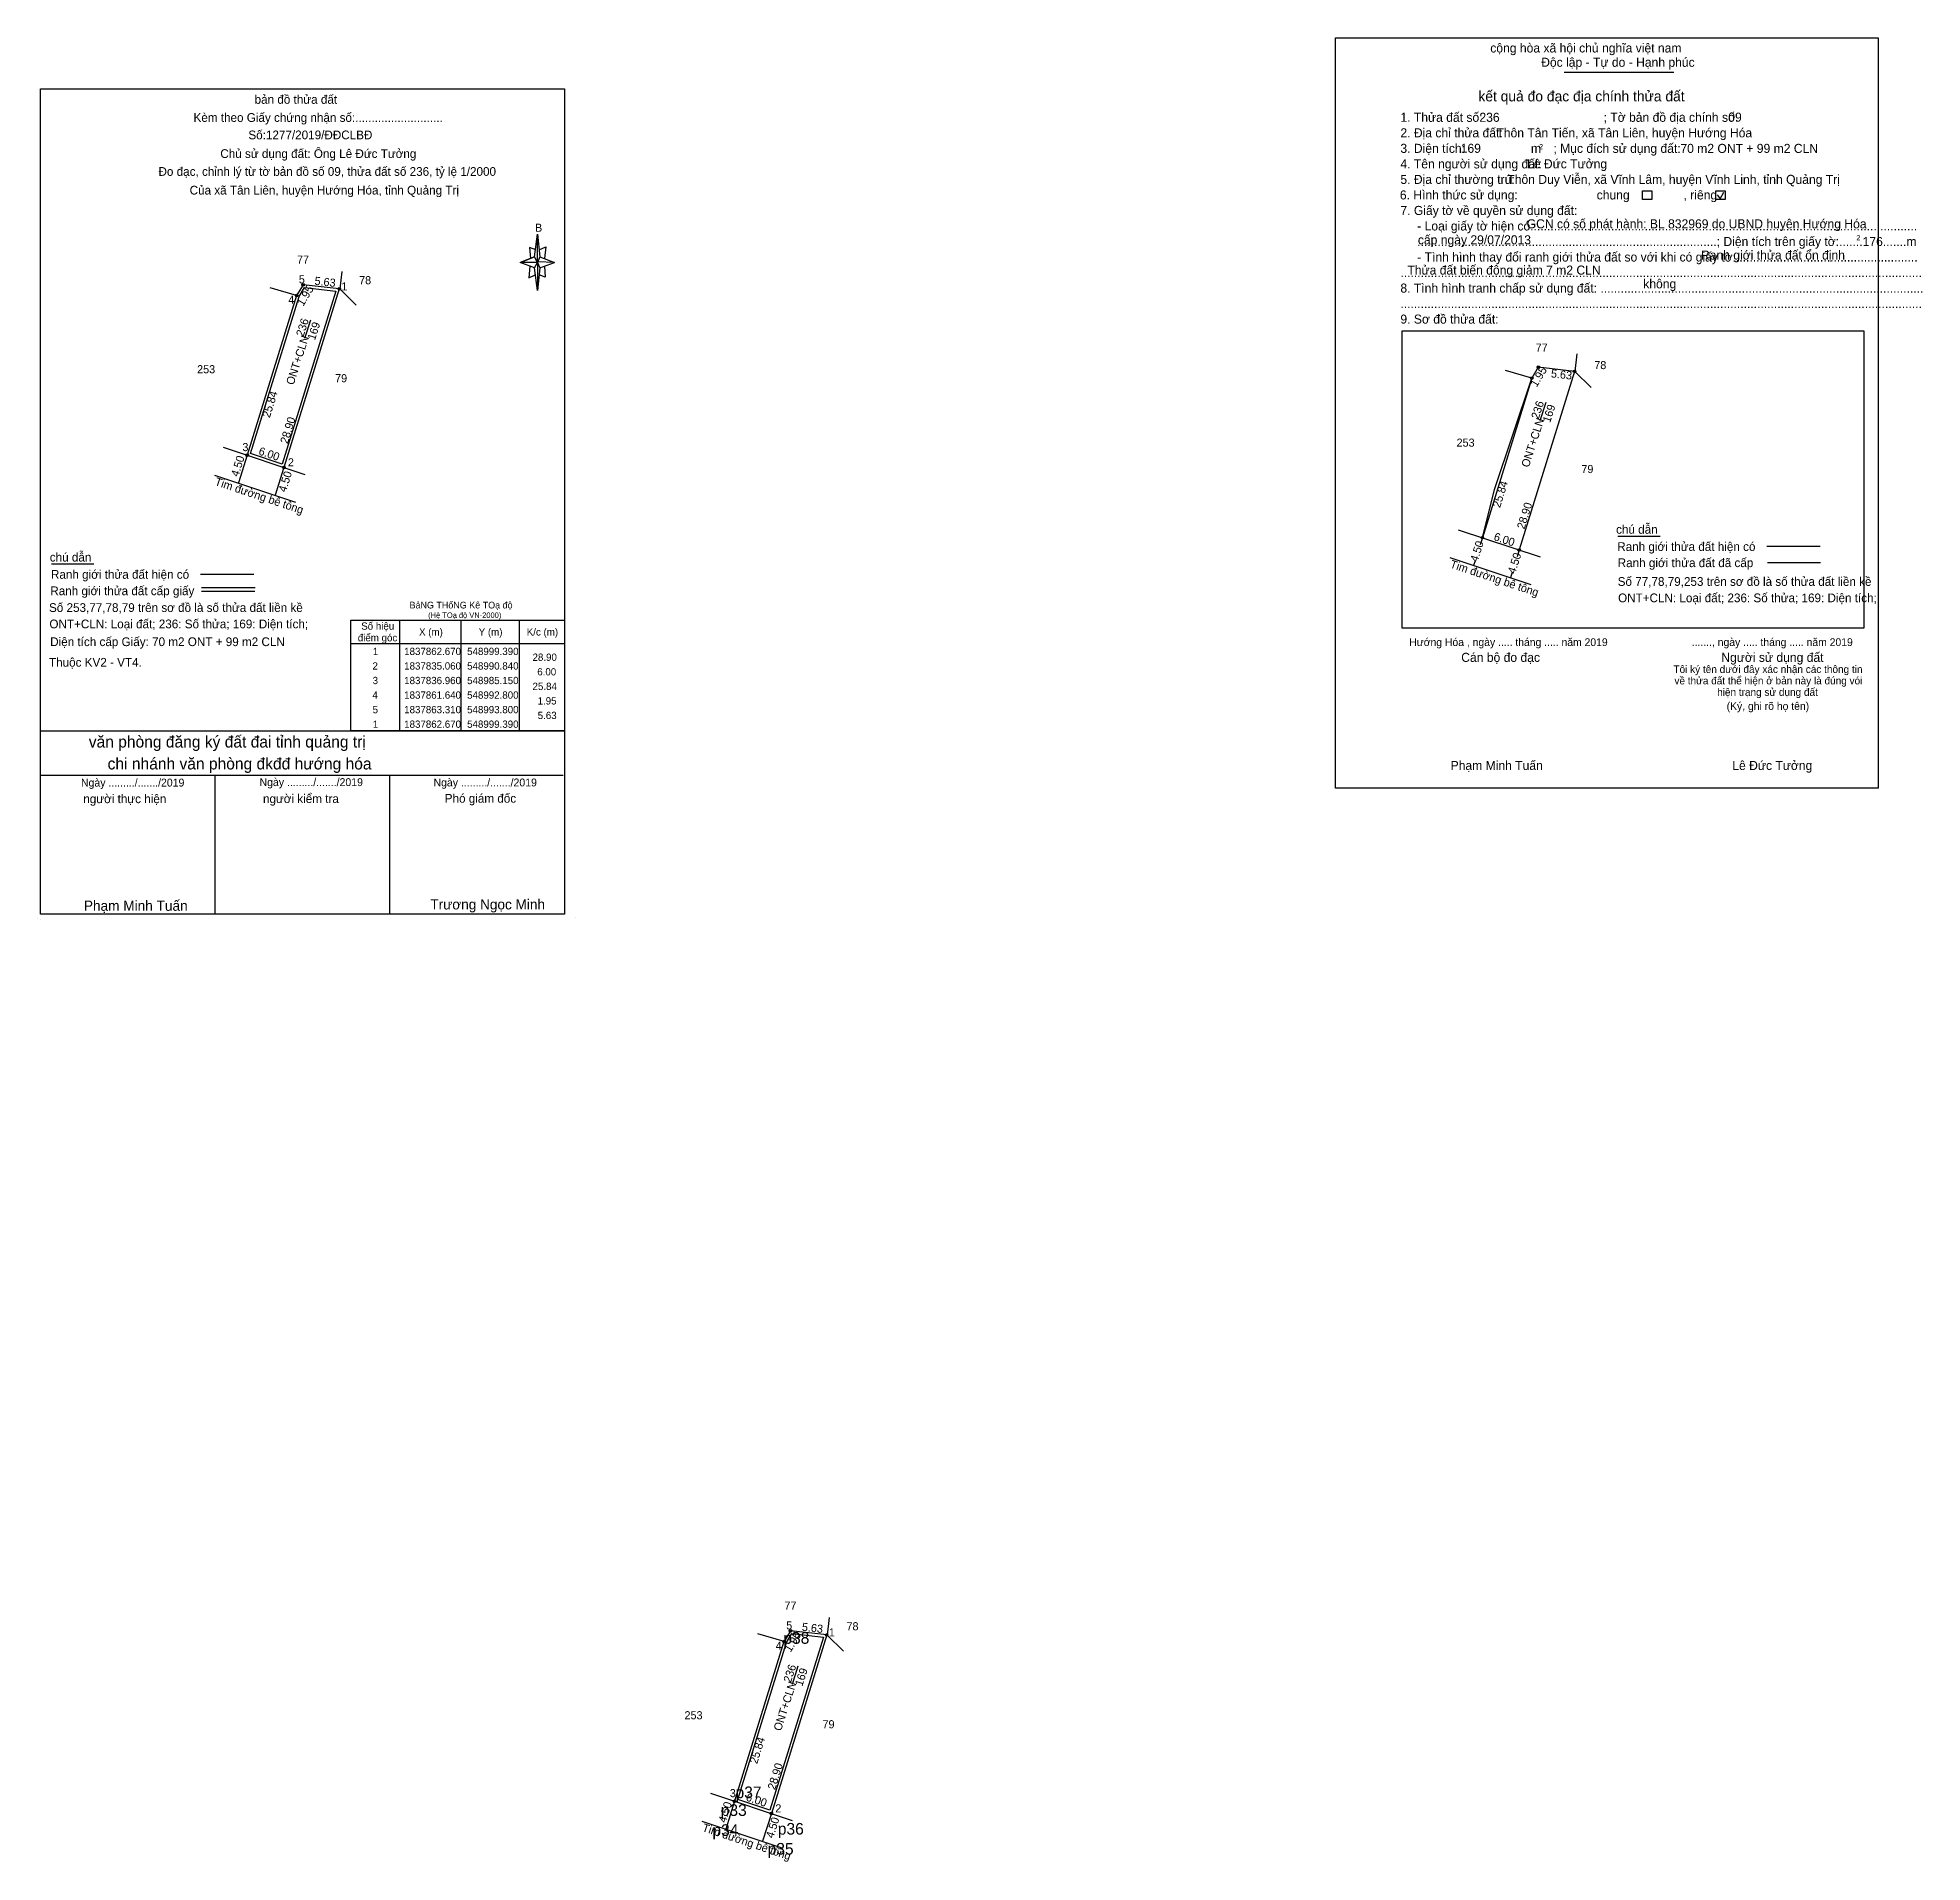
# Model space of a CAD drawing. Extents: x 548877 to 549169, y 1837828 to 1838110.
import ezdxf

# ---------------------------------------------------------------- set-up
doc = ezdxf.new("R2010")
doc.units = 0
for name, color, linetype in [('Level 1', 7, 'Continuous'), ('Level 10', 7, 'Continuous'), ('Level 12', 7, 'Continuous'), ('Level 17', 7, 'Continuous'), ('Level 2', 7, 'Continuous'), ('Level 28', 7, 'Continuous'), ('Level 5', 7, 'Continuous'), ('Level 54', 7, 'Continuous'), ('Level 6', 7, 'Continuous'), ('Level 63', 7, 'Continuous'), ('Level 7', 7, 'Continuous')]:
    doc.layers.add(name, color=color, linetype=linetype)

msp = doc.modelspace()

# ---------------------------------------------------------------- linework, layer by layer
at = {"layer": 'Level 1'}
for points in [[(548923.53, 1838070.42), (548915.24, 1838043.66), (548910.31, 1838045.31), (548917.83, 1838069.57), (548918.67, 1838070.97)], [(548998.87, 1837862.33), (548990.58, 1837835.57), (548985.65, 1837837.22), (548993.17, 1837861.48), (548994.01, 1837862.88)]]:
    msp.add_lwpolyline(points, close=True, dxfattribs=at)
at = {"layer": 'Level 10'}
for p, q in [((548906.09, 1838046.29), (548918.73, 1838042.07)), ((548904.76, 1838041.99), (548917.28, 1838037.81)), ((549097.02, 1838033.54), (549109.66, 1838029.32)), ((549095.69, 1838029.24), (549108.21, 1838025.06)), ((548981.43, 1837838.2), (548994.07, 1837833.98)), ((548980.1, 1837833.9), (548992.62, 1837829.72))]:
    msp.add_line(p, q, dxfattribs=at)
for points in [[(548924.42, 1838073.45), (548924.12, 1838070.75)], [(548924.05, 1838070.76), (548918.46, 1838071.4), (548917.46, 1838069.73), (548913.39, 1838070.91)], [(548926.65, 1838068.25), (548924.12, 1838070.75)], [(549114.98, 1838058.01), (549109.39, 1838058.65), (549108.39, 1838056.98), (549104.32, 1838058.16)], [(549115.35, 1838060.7), (549115.05, 1838058)], [(549117.58, 1838055.5), (549115.05, 1838058)], [(548999.39, 1837862.67), (548993.8, 1837863.31), (548992.8, 1837861.64), (548988.73, 1837862.82)], [(548999.76, 1837865.36), (548999.46, 1837862.66)], [(549001.99, 1837860.16), (548999.46, 1837862.66)]]:
    msp.add_lwpolyline(points, dxfattribs=at)
at = {"layer": 'Level 17'}
for p, q in [((549121.69, 1838032.54), (549128.21, 1838032.54)), ((548879.58, 1838028.24), (548886.1, 1838028.24))]:
    msp.add_line(p, q, dxfattribs=at)
at = {"layer": 'Level 2'}
for p, q in [((549078.04, 1838109.6), (549078.04, 1838109.6)), ((549113.36, 1838104.28), (549130.32, 1838104.28)), ((549137.02, 1838085.32), (549137.49, 1838084.7)), ((549137.49, 1838084.7), (549138.07, 1838085.74)), ((549088.32, 1838064.28), (549159.72, 1838064.28)), ((549088.32, 1838018.32), (549088.32, 1838064.28)), ((549159.72, 1838064.28), (549159.72, 1838018.32)), ((549159.72, 1838018.32), (549088.32, 1838018.32)), ((549161.9, 1837993.6), (549161.9, 1837993.6))]:
    msp.add_line(p, q, dxfattribs=at)
for points in [[(549078.04, 1838109.6), (549161.91, 1838109.6), (549161.91, 1837993.6), (549078.04, 1837993.6)], [(549125.5, 1838085.94), (549126.94, 1838085.94), (549126.94, 1838084.59), (549125.5, 1838084.59)], [(549136.83, 1838085.94), (549138.27, 1838085.94), (549138.27, 1838084.59), (549136.83, 1838084.59)]]:
    msp.add_lwpolyline(points, close=True, dxfattribs=at)
at = {"layer": 'Level 28'}
for p, q in [((548917.45, 1838069.73), (548909.81, 1838045.05)), ((548924.05, 1838070.76), (548915.5, 1838043.15)), ((549108.38, 1838056.98), (549100.74, 1838032.3)), ((549114.98, 1838058.01), (549106.43, 1838030.4)), ((548992.79, 1837861.64), (548985.15, 1837836.96)), ((548999.39, 1837862.67), (548990.84, 1837835.06))]:
    msp.add_line(p, q, dxfattribs=at)
at = {"layer": 'Level 5'}
for p, q in [((548954.24, 1838075.72), (548954.69, 1838079.24)), ((548954.24, 1838075.72), (548951.99, 1838074.82)), ((548951.99, 1838074.82), (548954.24, 1838075.72)), ((548954.42, 1838076.8), (548953.43, 1838077.16)), ((548953.43, 1838077.16), (548953.61, 1838075.46)), ((548954.69, 1838074.82), (548954.24, 1838075.72)), ((548954.24, 1838075.72), (548955.05, 1838074.02)), ((548954.96, 1838076.8), (548955.95, 1838077.26)), ((548955.05, 1838075.72), (548957.3, 1838074.82)), ((548955.95, 1838077.26), (548955.77, 1838075.46)), ((548954.24, 1838074.02), (548951.99, 1838074.82)), ((548954.69, 1838074.82), (548951.99, 1838074.82)), ((548953.52, 1838074.28), (548953.34, 1838072.48)), ((548953.34, 1838072.48), (548954.33, 1838072.94)), ((548957.3, 1838074.82), (548954.69, 1838074.92)), ((548954.69, 1838074.92), (548954.69, 1838074.82)), ((548954.69, 1838074.82), (548955.05, 1838074.02)), ((548955.05, 1838074.02), (548954.69, 1838070.5)), ((548955.86, 1838072.58), (548954.96, 1838072.94)), ((548955.05, 1838074.02), (548957.3, 1838074.82)), ((548955.05, 1838074.02), (548957.3, 1838074.82)), ((548955.77, 1838074.28), (548955.86, 1838072.58)), ((548877.85, 1838002.43), (548958.85, 1838002.43)), ((548877.85, 1837995.59), (548958.67, 1837995.59)), ((548877.85, 1837995.59), (548958.67, 1837995.59)), ((548877.85, 1837995.59), (548958.67, 1837995.59)), ((548877.85, 1837974.08), (548877.85, 1837995.59)), ((548904.85, 1837974.08), (548904.85, 1837995.59)), ((548931.85, 1837974.08), (548931.85, 1837995.59)), ((548958.85, 1837974.08), (548877.85, 1837974.08)), ((548877.43, 1837973.39), (548877.43, 1837973.39)), ((548877.43, 1837973.39), (548877.43, 1837973.39)), ((548877.43, 1837973.39), (548877.43, 1837973.39)), ((548877.79, 1837973.32), (548877.79, 1837973.32)), ((548877.79, 1837973.32), (548877.79, 1837973.32)), ((548877.79, 1837973.32), (548877.79, 1837973.32))]:
    msp.add_line(p, q, dxfattribs=at)
for points in [[(548877.85, 1838101.7), (548958.85, 1838101.7), (548958.85, 1837974.08), (548877.85, 1837974.08)], [(548954.69, 1838079.24), (548955.05, 1838075.72), (548954.69, 1838074.82)], [(548954.69, 1838074.82), (548954.69, 1838070.5), (548954.24, 1838074.02)]]:
    msp.add_lwpolyline(points, close=True, dxfattribs=at)
at = {"layer": 'Level 54'}
for p, q in [((549102.63, 1838039.77), (549108.39, 1838056.98)), ((549100.74, 1838032.3), (549102.63, 1838039.77))]:
    msp.add_line(p, q, dxfattribs=at)
at = {"layer": 'Level 6'}
for p, q in [((549144.73, 1838030.98), (549152.96, 1838030.98)), ((548902.62, 1838026.68), (548910.85, 1838026.68)), ((549144.8, 1838028.48), (549153.03, 1838028.48)), ((548902.75, 1838024.6), (548911.03, 1838024.6)), ((548902.75, 1838024.04), (548910.97, 1838024.04)), ((548960.56, 1837973.63), (548960.56, 1837973.63)), ((548960.56, 1837973.63), (548960.56, 1837973.63)), ((548960.56, 1837973.63), (548960.56, 1837973.63))]:
    msp.add_line(p, q, dxfattribs=at)
at = {"layer": 'Level 63'}
for p, q in [((548918.74, 1838063.15), (548919.65, 1838065.99)), ((549109.67, 1838050.4), (549110.58, 1838053.24)), ((548909.81, 1838045.05), (548908.46, 1838040.76)), ((548915.5, 1838043.15), (548914.15, 1838038.86)), ((549100.74, 1838032.3), (549100.4, 1838031.2)), ((549106.43, 1838030.4), (549106.1, 1838029.36)), ((549099.62, 1838028.74), (549099.39, 1838028.01)), ((549105.36, 1838026.99), (549105.08, 1838026.11)), ((548933.38, 1838019.53), (548933.38, 1838002.43)), ((548942.83, 1838019.53), (548942.83, 1838002.43)), ((548951.83, 1838019.53), (548951.83, 1838002.43)), ((548925.82, 1838015.93), (548958.85, 1838015.93)), ((548994.08, 1837855.06), (548994.99, 1837857.9)), ((548985.15, 1837836.96), (548983.8, 1837832.67)), ((548990.84, 1837835.06), (548989.49, 1837830.77))]:
    msp.add_line(p, q, dxfattribs=at)
msp.add_lwpolyline([(548925.82, 1838019.53), (548958.85, 1838019.53), (548958.85, 1838002.43), (548925.82, 1838002.43)], close=True, dxfattribs=at)
for centre in [(548917.46, 1838069.73), (548918.46, 1838071.4), (548924.05, 1838070.76), (549109.39, 1838058.65), (549114.98, 1838058.01), (549108.39, 1838056.98), (548909.81, 1838045.05), (548915.5, 1838043.15), (549100.74, 1838032.3), (549106.43, 1838030.4), (548993.8, 1837863.31), (548999.39, 1837862.67), (548992.8, 1837861.64), (548985.15, 1837836.96), (548990.84, 1837835.06)]:
    msp.add_circle(centre, 0.2, dxfattribs=at)
at = {"layer": 'Level 7'}
for p, q in [((548996.07, 1837863.31), (548996.07, 1837863.31)), ((548992.69, 1837861.29), (548992.69, 1837861.29)), ((548999.31, 1837862.55), (548999.31, 1837862.55)), ((548985.3, 1837837.44), (548985.3, 1837837.44)), ((548983.01, 1837834.69), (548983.01, 1837834.69)), ((548981.73, 1837831.6), (548981.73, 1837831.6)), ((548991.83, 1837831.8), (548991.83, 1837831.8)), ((548990.26, 1837828.71), (548990.26, 1837828.71))]:
    msp.add_line(p, q, dxfattribs=at)

# ---------------------------------------------------------------- texts
at = {"layer": 'Level 1'}
for s, height, p in [('77', 1.25, (548917.51, 1838074.67)), ('78', 1.25, (548927.11, 1838071.48)), ('77', 1.25, (549108.98, 1838061.06)), ('253', 1.25, (548902.07, 1838057.72)), ('78', 1.25, (549118.04, 1838058.36)), ('79', 1.25, (548923.4, 1838056.33)), ('253', 1.25, (549096.75, 1838046.37)), ('79', 1.25, (549116.04, 1838042.29)), ('BảNG THốNG Kê TOạ độ ', 1.035, (548934.91, 1838021.36)), ('(Hệ TOạ độ VN-2000)', 0.837, (548937.79, 1838019.9)), ('77', 1.25, (548992.85, 1837866.58)), ('78', 1.25, (549002.45, 1837863.39)), ('253', 1.25, (548977.41, 1837849.63)), ('79', 1.25, (548998.74, 1837848.24))]:
    msp.add_text(s, height=height, dxfattribs=at).set_placement(p)
for s, p in [('236', (548918.51, 1838063.3)), ('169', (548920.28, 1838062.74)), ('236', (549109.44, 1838050.55)), ('169', (549111.21, 1838049.99)), ('236', (548993.85, 1837855.21)), ('169', (548995.62, 1837854.65))]:
    msp.add_text(s, height=1.25, rotation=72.1479, dxfattribs=at).set_placement(p)
at = {"layer": 'Level 12'}
for s, p in [('p38', (548992.69, 1837861.3)), ('p37', (548985.3, 1837837.44)), ('p33', (548983.01, 1837834.69)), ('p34', (548981.73, 1837831.6)), ('p36', (548991.83, 1837831.8)), ('p35', (548990.26, 1837828.71))]:
    msp.add_text(s, height=1.8, dxfattribs=at).set_placement(p)
at = {"layer": 'Level 2'}
for s, height, p in [('cộng hòa xã hội chủ nghĩa việt nam', 1.3999, (549101.96, 1838107.31)), ('Độc lập - Tự do - Hạnh phúc', 1.3999, (549109.83, 1838105.1)), ('kết quả đo đạc địa chính thửa đất', 1.6001, (549100.12, 1838099.75)), ('1. Thửa đất số:', 1.3999, (549088.07, 1838096.59)), ('236', 1.4, (549100.28, 1838096.59)), ('; Tờ bản đồ địa chính số:', 1.3999, (549119.48, 1838096.59)), ('09', 1.4, (549138.75, 1838096.61)), ('3. Diện tích:', 1.3999, (549088.07, 1838091.79)), ('2. Địa chỉ thửa đất:', 1.3999, (549088.07, 1838094.19)), ('169', 1.4, (549097.39, 1838091.8)), ('Thôn Tân Tiến, xã Tân Liên, huyện Hướng Hóa', 1.4, (549102.91, 1838094.19)), ('2', 0.8, (549109.51, 1838092.35)), ('; Mục đích sử dụng đất:', 1.3999, (549111.72, 1838091.79)), ('70 m2 ONT + 99 m2 CLN', 1.4, (549131.35, 1838091.78)), ('4. Tên người sử dụng đất:', 1.3999, (549088.07, 1838089.39)), ('Lê Đức Tưởng', 1.4, (549107.65, 1838089.4)), ('m', 1.4, (549108.25, 1838091.79)), ('5. Địa chỉ thường trú:', 1.3999, (549088.07, 1838086.99)), ('Thôn Duy Viễn, xã Vĩnh Lâm, huyện Vĩnh Linh, tỉnh Quảng Trị', 1.4, (549104.6, 1838086.99)), ('6. Hình thức sử dụng:', 1.3999, (549087.99, 1838084.59)), ('chung                , riêng', 1.3999, (549118.41, 1838084.59)), ('7. Giấy tờ về quyền sử dụng đất:', 1.3999, (549088.07, 1838082.19)), ('     - Loại giấy tờ hiện có:..................................................................................................................', 1.39992, (549088.07, 1838079.79)), ('GCN có số phát hành: BL 832969 do UBND huyên Hướng Hóa', 1.4, (549107.59, 1838080.12)), ('     .........................................................................................; Diện tích trên giấy tờ:.......176.......m', 1.39998, (549088.07, 1838077.39)), ('cấp ngày 29/07/2013', 1.4, (549090.77, 1838077.65)), ('2', 0.8, (549158.55, 1838078.27)), ('     - Tình hình thay đổi ranh giới thửa đất so với khi có giấy tờ:......................................................', 1.39992, (549088.07, 1838074.99)), ('Ranh giới thửa đất ổn định', 1.4, (549134.53, 1838075.29)), ('...........................................................................................................................................................', 1.39992, (549088.07, 1838072.59)), ('Thửa đất biến động giảm 7 m2 CLN', 1.4, (549089.15, 1838072.97)), ('8. Tình hình tranh chấp sử dụng đất: ................................................................................................', 1.39992, (549088.07, 1838070.19)), ('không', 1.4, (549125.61, 1838070.85)), ('9. Sơ đồ thửa đất:', 1.3999, (549088.07, 1838065.39)), ('...........................................................................................................................................................', 1.39992, (549088.07, 1838067.79)), ('Hướng Hóa , ngày ..... tháng ..... năm 2019', 1.2, (549089.44, 1838015.55)), ('Cán bộ đo đạc', 1.4, (549097.47, 1838013.1)), ('......., ngày ..... tháng ..... năm 2019', 1.2, (549133.11, 1838015.55)), ('Người sử dụng đất', 1.3999, (549137.67, 1838013.1)), ('Tôi ký tên dưới đây xác nhận các thông tin', 1.1566, (549130.28, 1838011.39)), ('về thửa đất thể hiện ở bản này là đúng vói', 1.1566, (549130.43, 1838009.62)), ('hiện trạng sử dụng đất', 1.1566, (549137.03, 1838007.85)), ('(Ký, ghi rõ họ tên)', 1.2, (549138.5, 1838005.67)), ('Phạm Minh Tuấn', 1.4, (549095.83, 1837996.39)), ('Lê Đức Tưởng', 1.4, (549139.37, 1837996.39)), ('.', 0.4, (549161.83, 1837993.39))]:
    msp.add_text(s, height=height, dxfattribs=at).set_placement(p)
at = {"layer": 'Level 5'}
for s, height, p in [('bản đồ thửa đất', 1.35, (548910.96, 1838099.38)), ('Kèm theo Giấy chứng nhận số:...........................', 1.35, (548901.52, 1838096.58)), ('Số:1277/2019/ĐĐCLBĐ', 1.35, (548910, 1838093.89)), ('Chủ sử dụng đất: Ông Lê Đức Tưởng', 1.35, (548905.66, 1838091)), ('Đo đạc, chỉnh lý từ tờ bản đồ số 09, thửa đất số 236, tỷ lệ 1/2000 ', 1.35, (548896.1, 1838088.24)), ('Của xã Tân Liên, huyện Hướng Hóa, tỉnh Quảng Trị', 1.35, (548900.92, 1838085.35)), ('B', 1.24, (548954.31, 1838079.6)), ('văn phòng đăng ký đất đai tỉnh quảng trị', 1.7999, (548885.33, 1837999.86)), ('chi nhánh văn phòng đkđđ hướng hóa', 1.7999, (548888.24, 1837996.47)), ('Ngày ........./......./2019', 1.215, (548884.12, 1837993.83)), ('Ngày ........./......./2019', 1.215, (548911.72, 1837993.9)), ('Ngày ........./......./2019', 1.215, (548938.61, 1837993.85)), ('người thực hiện', 1.35, (548884.48, 1837991.26)), ('người kiểm tra', 1.35, (548912.26, 1837991.28)), ('Phó giám đốc', 1.35, (548940.35, 1837991.33)), ('Trương Ngọc Minh', 1.57, (548938.13, 1837974.83)), ('Phạm Minh Tuấn', 1.575, (548884.57, 1837974.62))]:
    msp.add_text(s, height=height, dxfattribs=at).set_placement(p)
at = {"layer": 'Level 6'}
for s, p in [('chú dẫn', (549121.41, 1838032.91)), ('chú dẫn', (548879.3, 1838028.61)), ('Ranh giới thửa đất hiện có ', (549121.59, 1838030.25)), ('Ranh giới thửa đất đã cấp', (549121.66, 1838027.75)), ('Ranh giới thửa đất hiện có ', (548879.48, 1838025.95)), ('Số 77,78,79,253 trên sơ đồ là số thửa đất liền kề', (549121.66, 1838024.85)), ('Ranh giới thửa đất cấp giấy', (548879.38, 1838023.41)), ('ONT+CLN: Loại đất; 236: Số thửa; 169: Diện tích;', (549121.72, 1838022.32)), ('Số 253,77,78,79 trên sơ đồ là số thửa đất liền kề', (548879.18, 1838020.82)), ('ONT+CLN: Loại đất; 236: Số thửa; 169: Diện tích;', (548879.24, 1838018.29)), ('Diện tích cấp Giấy: 70 m2 ONT + 99 m2 CLN', (548879.36, 1838015.54)), ('Thuộc KV2 - VT4.', (548879.18, 1838012.36))]:
    msp.add_text(s, height=1.35, dxfattribs=at).set_placement(p)
at = {"layer": 'Level 63'}
for s, height, p in [(' 5', 1.25, (548917.33, 1838071.62)), (' 4', 1.25, (548915.7, 1838068.47)), (' 1', 1.25, (548923.91, 1838070.53)), (' 3', 1.25, (548908.61, 1838045.68)), (' 2', 1.25, (548915.64, 1838043.33)), ('điểm góc', 1.125, (548926.91, 1838016.27)), ('Số hiệu', 1.125, (548927.44, 1838018.07)), ('X (m)', 1.125, (548936.38, 1838017.17)), ('Y (m)', 1.125, (548945.6, 1838017.17)), ('K/c (m)', 1.125, (548953.03, 1838017.17)), (' 1', 1.125, (548928.82, 1838014.16)), ('1837862.670', 1.1249, (548934.08, 1838014.16)), ('548999.390', 1.125, (548943.81, 1838014.16)), ('28.90', 1.125, (548953.92, 1838013.26)), (' 2', 1.125, (548928.76, 1838011.91)), ('1837835.060', 1.1249, (548934.08, 1838011.91)), ('548990.840', 1.125, (548943.81, 1838011.91)), ('6.00', 1.125, (548954.65, 1838011.01)), (' 4', 1.125, (548928.75, 1838007.41)), (' 3', 1.125, (548928.78, 1838009.66)), ('1837836.960', 1.1249, (548934.08, 1838009.66)), ('1837861.640', 1.1249, (548934.08, 1838007.41)), ('548985.150', 1.125, (548943.81, 1838009.66)), ('548992.800', 1.125, (548943.81, 1838007.41)), ('25.84', 1.125, (548953.92, 1838008.76)), (' 5', 1.125, (548928.78, 1838005.16)), ('1837863.310', 1.1249, (548934.08, 1838005.16)), ('548993.800', 1.125, (548943.81, 1838005.16)), ('1.95', 1.125, (548954.7, 1838006.51)), (' 1', 1.125, (548928.82, 1838002.91)), ('1837862.670', 1.1249, (548934.08, 1838002.91)), ('548999.390', 1.125, (548943.81, 1838002.91)), ('5.63', 1.125, (548954.72, 1838004.26)), (' 5', 1.25, (548992.67, 1837863.53)), (' 1', 1.25, (548999.25, 1837862.44)), (' 4', 1.25, (548991.04, 1837860.38)), (' 3', 1.25, (548983.95, 1837837.59)), (' 2', 1.25, (548990.98, 1837835.24))]:
    msp.add_text(s, height=height, dxfattribs=at).set_placement(p)
for s, rotation, p in [('5.63', 353.4686, (548920.17, 1838071.42)), ('1.95', 59.0867, (548918.47, 1838067.99)), ('ONT+CLN', 72.1479, (548916.98, 1838055.82)), ('1.95', 59.0867, (549109.13, 1838055.47)), ('5.63', 353.4686, (549111.29, 1838057.1)), ('25.84', 72.7783, (548913.3, 1838050.75)), ('28.90', 72.7938, (548916.07, 1838046.73)), ('ONT+CLN', 72.1479, (549107.91, 1838043.07)), ('4.50', 72.532, (548908.45, 1838041.63)), ('6.00', 341.5348, (548911.47, 1838045.18)), ('Tim đường bê tông', 341.5348, (548904.71, 1838040.46)), ('4.50', 72.532, (548915.79, 1838039.24)), ('25.84', 72.7783, (549103.47, 1838036.85)), ('28.90', 72.7938, (549107.24, 1838033.52)), ('6.00', 341.5348, (549102.4, 1838031.95)), ('4.50', 72.532, (549100, 1838028.46)), ('4.50', 72.532, (549105.81, 1838026.62)), ('Tim đường bê tông', 341.5348, (549095.64, 1838027.71)), ('1.95', 59.0867, (548993.81, 1837859.9)), ('5.63', 353.4686, (548995.51, 1837863.33)), ('ONT+CLN', 72.1479, (548992.32, 1837847.73)), ('25.84', 72.7783, (548988.64, 1837842.66)), ('28.90', 72.7938, (548991.41, 1837838.64)), ('4.50', 72.532, (548983.79, 1837833.54)), ('6.00', 341.5348, (548986.81, 1837837.09)), ('4.50', 72.532, (548991.13, 1837831.15)), ('Tim đường bê tông', 341.5348, (548980.05, 1837832.37))]:
    msp.add_text(s, height=1.25, rotation=rotation, dxfattribs=at).set_placement(p)

doc.saveas('drawing.dxf')
